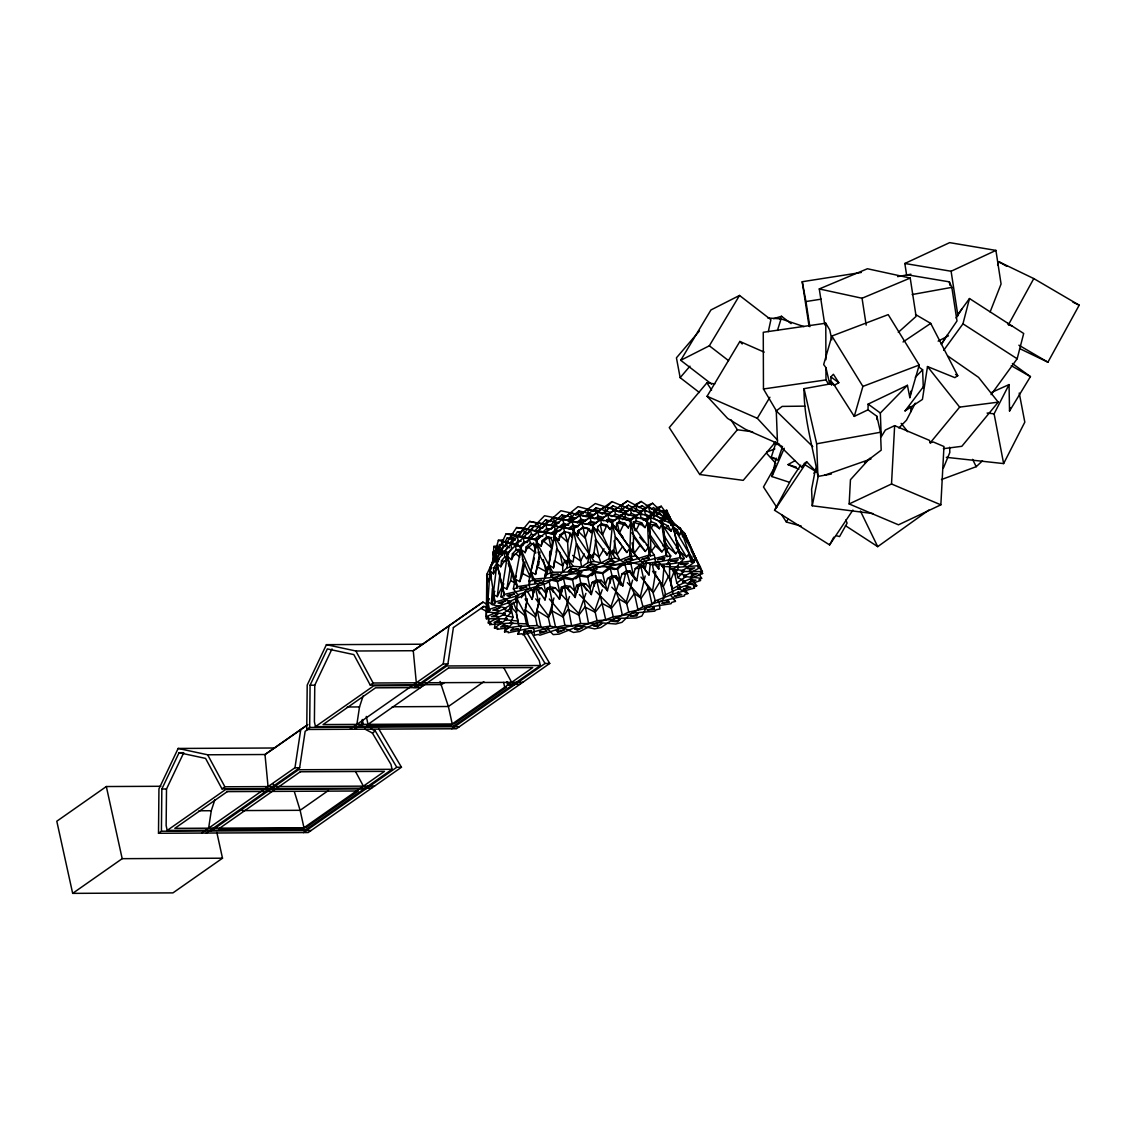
<?xml version="1.0" encoding="UTF-8"?>
<svg xmlns="http://www.w3.org/2000/svg" width="1136" height="1136" viewBox="0 0 1136 1136"><rect width="100%" height="100%" fill="white"/><g stroke="black" fill="none" stroke-linecap="round" stroke-linejoin="round"><path stroke-width="1.5" d="M562.703 572.217L562.718 565.927L559.693 552.195M378.884 729.113L401.462 767.24L308.154 832.56L158.5 833.27L158.941 788.881L178.153 748.454L274.571 747.999L307.487 724.953M158.5 833.27L161.411 831.225L161.837 789.009L179.076 752.714L183.762 752.685L166.509 788.98L166.14 825.574L167.205 830.416L307.515 829.749M530.753 631.417L549.725 663.452L456.416 728.758L306.748 729.468L307.203 685.093L326.415 644.666L422.833 644.211L482.942 602.123L487.514 604.522M306.748 729.468L309.674 727.438L310.085 685.221L327.338 648.912L353.821 654.592L370.222 685.036L418.076 684.809M332.024 648.897L314.771 685.193L314.402 721.786L315.467 726.628L455.777 725.961M495.296 622.812L494.501 628.052L507.224 618.836L486.364 618.737L486.804 574.362L506.017 533.934L512.989 533.892M489.701 574.475L489.644 580.468L486.776 577.287L487.827 582.001M829.862 381.1L829.791 384.351L825.943 367.666L823.671 364.557L831.879 336.029L888.21 314.629L919.223 365.011L909.837 397.643L907.423 385.317L868.131 404.104L868.018 409.812L876.864 416.273L880.514 432.248L881.195 450.168L864.539 462.806M486.364 618.737L488.395 617.331L486.165 616.791L486.776 600.149M537.2 539.614L536.646 542.369L541.176 546.132L542.298 540.509L546.572 537.058L545.635 532.812L550.917 533.537L563.428 523.44L568.738 525.144L564.578 524.335L560.971 527.26L554.325 525.798L555.248 530.043L559.764 530.839L563.357 527.402L568.582 528.453L572.856 525.258L577.841 526.224L581.916 522.943L589.115 553.985L593.276 557.464L595.974 539.6L592.495 525.244L544.556 515.73L507.735 553.388L500.905 596.755L504.398 595.576L504.27 594.412L529.646 588.533L528.893 581.305L537.2 539.614L578.068 506.613L629.216 520.373L630.878 522.659L628.322 527.899L624.928 523.213L619.589 521.779L616.621 523.895L616.11 528.893L610.912 521.921L560.928 510.731L521.225 546.302L513.344 588.917L517.065 587.908L517.689 586.602L542.355 582.796L546.956 574.234L552.749 572.26L574.177 571.976L587.795 562.746L594.156 561.411L609.066 564.663L629.642 556.186L630.963 520.288L652.589 503.262L684.511 532.997L702.616 573.495L682.665 582.129L696.723 585.75L694.21 582.044M662.061 565.756L670.666 580.354L673.08 594.171L655.287 600.845L649.054 607.249L646.313 607.462L646.412 608.356L628.776 612.048L613.539 619.333L597.039 620.682L580.95 626.149L564.89 625.411L547.254 629.103L547.169 628.208L544.499 629.117L537.229 625.553L518.84 626.447L516.426 612.616L517.363 599.481L516.653 596.258M503.347 614.959L503.418 613.369M558.003 632.482L556.242 630.466L559.196 631.162L564.351 629.798L558.003 632.482L558.145 629.372M559.508 599.283L559.807 592.751L561.454 587.312L565.075 585.608L570.158 586.318L574.702 591.032L575.157 597.479L567.404 587.781L564.578 587.056L562.363 588.363L559.508 599.283L552.025 589.201L549.341 588.292L547.367 589.414L544.982 599.936L537.981 589.456L535.525 588.363L533.849 589.286L532.131 599.41L527.388 591.245M685.562 538.563L685.704 535.667L687.081 541.971M654.364 563.925L658.866 568.98L659.107 564.28M907.423 385.317L880.343 413.007L881.238 436.778L885.413 430.004L894.643 425.645L929.404 440.342L930.214 442.841L933.309 441.989L943.959 446.505L940.849 504.838L898.477 524.818L849.16 503.958L850.452 479.719L869.878 458.248M849.16 503.958L891.519 483.979L894.643 425.645M524.832 611.14L524.605 615.414L526.451 623.849L530.441 628.421L533.721 627.995L534.474 635.223L538.294 634.428L539.87 635.194L562.774 627.583L573.524 632.454L579.786 631.531L597.224 622.5L615.74 624.005L621.946 622.329L631.233 613.255L654.719 611.168L656.068 609.776L659.902 608.981L659.15 601.753L658.099 600.774L659.207 602.265M497.341 545.891L493.862 546.402L492.953 561.283L494.117 561.837M488.807 617.87L488.295 622.968L504.952 613.852L487.159 611.963L490.198 567.688L516.568 527.558L525.244 528.368M489.417 598.715L487.855 601.839L491.348 603.869L492.413 588.377M490.198 567.688L491.703 567.83L489.999 570.613L493.407 573.822L493.819 567.844L496.574 563.641L495.637 559.395L499.386 559.381M588.576 623.55L578.48 571.408M911.143 406.773L910.717 411.857M553.985 597.99L548.361 617.643L550.207 626.078L560.474 628.506L580.695 623.593L595.676 623.522L613.27 616.777L630.679 614.207L642.962 606.667L662.373 600.816L665.27 594.81C665.043 582.612 652.007 576.179 652.717 563.612M668.465 576.477L663.41 586.375L662.402 585.012L664.091 565.586M663.396 511.143L666.761 510.234L672.682 523.682L680.535 528.453L691.668 560.943L667.187 564.393L670.751 555.987L645.873 520.217L595.321 503.546L555.05 533.608L553.076 542.085L550.406 537.74L546.572 537.058L551.812 537.655M563.357 527.402L567.617 542.184L568.497 558.94L566.537 563.882L557.279 548.887L554.51 536.291L558.997 540.282L560.091 534.786L564.294 531.648L569.349 532.741M528.893 581.305L532.713 580.51L534.062 579.133L557.549 577.031L566.85 567.972L573.041 566.282L591.572 567.787L608.995 558.756L612.787 521.708L641.215 501.473L679.91 527.999L700.5 567.333L683.829 576.435L701.636 578.323L698.91 573.921M592.424 525.315L600.589 519.621L601.526 523.866L600.291 524.733L602.52 534.886L609.862 550.278L613.539 554.041L615.3 536.746L612.531 524.15L610.075 529.589L606.738 525.031L601.526 523.866L597.479 526.678M506.131 619.915L506.315 618.268L506.997 619.305M486.165 616.791L506.116 608.158L492.058 604.551L497.27 560.602L529.575 521.41L574.22 529.745L571.919 521.012L575.199 521.864M494.813 591.302L493.251 594.497L497.27 596.613L500.053 572.998M497.27 560.602L498.463 560.886L496.915 563.499L500.791 566.779L501.487 560.857L504.867 556.754L503.93 552.508L506.926 551.769M502.211 582.626L501.615 587.681L497.27 596.613M648.997 574.958L642.905 566.466L640.86 566.324L638.986 568.327L636.799 580.723L633.348 575.086L635.223 568.625L639.128 565.487L641.996 565.43L648.997 574.958L650.275 564.01M549.781 551.301L549.54 556.328M552.55 541.034L548.816 564.947L553.502 567.844L554.382 560.772L562.718 565.927L565.032 560.091M534.729 583.322L534.474 580.936L541.773 580.34L536.689 581.405L534.729 583.322L535.141 580.169M545.039 578.238L545.962 571.621L543.32 559.608M208.626 828.201L211.268 810.721L214.874 799.73M201.668 833.057L294.962 767.751L300.756 729.482L307.813 724.569M206.34 833.043L299.648 767.723L305.144 731.328L309.503 728.304M356.874 724.399L359.516 706.933L363.137 695.942M413.39 684.838L443.225 663.949L449.018 625.695L482.942 602.123M414.044 687.635L447.896 663.935L453.406 627.541M544.982 599.936L547.24 588.178L550.293 586.815L555.305 587.823L559.807 592.751L557.364 581.632L566.736 574.944M587.795 562.746L593.588 524.477L627.512 500.919L671.703 524.108L694.295 562.235L681.557 571.465L702.417 571.55L698.484 564.237L699.435 568.596M597.976 526.323L597.195 531.492L593.205 527.005L590.961 532.599L587.766 528.141L582.853 527.189L577.4 531.534L582.782 527.857L589.513 529.007L590.961 532.599M516.142 608.356L524.605 615.414L527.274 598.814M543.888 583.833L545.976 593.375L541.645 588.207L536.874 586.872L534.516 587.923L532.131 599.41M915.502 314.487L930.711 323.391L957.747 375.704L954.865 377.635L927.487 366.545L922.432 399.418L905.065 410.891L923.27 386.907M503.816 583.819L502.467 586.843L506.869 589.087L510.547 565.771M507.735 553.388L508.587 553.8L507.295 556.242L511.512 559.65L512.435 553.786L516.269 549.852L519.01 549.355M506.869 589.087L510.646 580.638L511.953 572.317M539.813 598.274L535.383 617.118L537.229 625.553M655.287 600.845L652.518 590.99L655.742 571.621M831.566 385.218L832.092 382.094M909.837 397.643L910.944 391.139M550.207 626.078L532.812 628.648L533.295 627.654L531.861 627.825L508.232 632.766L508.119 631.602L504.54 631.886L505.364 627.37M566.85 567.972L574.092 528.496L612.006 501.615L660.215 521.481L684.241 558.401L675.948 567.389L699.052 565.685L684.752 533.551M574.092 528.496L573.609 531.108L576.378 543.704L572.998 562.121L568.497 558.94L570.428 567.673M568.753 532.443L571.72 536.817L573.609 531.108L577.912 535.326L578.891 530.001M516.383 575.853L515.148 579.161L519.791 581.604L523.469 561.709L520.7 549.114L521.225 546.302M518.399 545.039L515.346 545.607L516.269 549.852L518.513 550.548L520.444 554.893L520.7 549.114L525.144 552.664L526.209 546.913L530.356 543.207L533.437 543.86L535.766 548.177L536.646 542.369L539.415 554.964M519.791 581.604L522.773 573.637L524.903 562.164M610.018 583.464L610.87 578.806L612.773 576.974L615.414 577.258L622.755 586.048L625.482 573.836L627.626 571.919L629.997 572.118L636.799 580.723M672.626 597.522L675.451 601.384L671.717 602.392L671.092 603.699L646.441 607.49L641.826 616.053L636.032 618.027L614.619 618.325L600.987 627.555L594.639 628.875L579.715 625.624L559.153 634.115L553.204 634.598L547.055 628.293L522.674 634.74L521.807 633.76L518.03 634.314L518.967 629.656M534.431 558.131L530.796 571.777L535.539 574.433L540.012 552.025M535.539 574.433L539.785 555.717M539.117 561.61L538.62 565.288M546.956 574.234L555.05 533.608M556.1 552.195L556.782 548.759M553.502 567.844L557.279 548.887M558.997 540.282L560.091 534.786M872.959 513.571L812.254 505.776L818.389 475.487M594.213 586.062L594.866 583.009L596.911 581.277L599.709 581.689L607.405 590.734L610.472 578.764L612.773 576.974L615.314 577.443L618.083 581.007M768.319 331.627L770.904 319.67L739.522 295.459L710.937 309.958L680.734 360.311L711.59 384.11M581.888 572.53L572.43 579.104L574.702 591.032L576.648 585.352L580.666 583.308L585.622 583.748L590.081 588.292L591.331 594.582L583.492 585.239L580.638 584.685L578.295 586.176L575.157 597.479M789.364 482.26L771.94 476.566L776.144 458.064M572.43 579.104L564.152 576.634L563.442 578.196L565.075 585.608L562.49 588.505L561.156 594.298L578.678 613.511L580.695 623.593M577.159 592.239L578.522 586.275L580.638 584.685L583.208 585.452L586.929 590.493M646.498 563.03L644.964 569.605L643.558 563.257M642.962 606.667L640.321 596.755L645.177 575.98M525.301 608.115L526.834 601.725L524.704 592.069M523.895 632.653L525.173 629.997L526.465 631.318L531.492 630.579L523.895 632.653L524.662 629.529M529.262 584.898L529.958 582.115M943.675 350.328L962.959 323.831L969.491 298.541L1023.692 333.487L1017.16 358.777L991.075 394.632M684.625 539.671L685.704 535.667M544.627 576.577L547.154 567.233M550.704 576.96L551.982 574.291L558.6 574.262L553.587 575.001L550.704 576.96L551.556 573.794M665.27 594.81L680.762 587.568L676.786 582.995L674.926 574.56L675.821 571.266M991.728 392.374L1009.052 384.579L1009.535 411.019L1010.444 407.696M591.331 594.582L594.54 582.938L596.911 581.277L599.51 581.888L603.273 586.772M490.951 566.978L498.363 540.296L503.631 539.87M508.36 541.773L502.396 541.56L501.374 545.195L499.3 544.542L496.105 556.029L494.117 555.561L494.714 558.926M628.776 612.048L626.277 602.08L632.624 580.07M831.382 474.01L817.92 476.438C813.064 447.215 803.763 418.573 804.047 388.668L833.171 383.4L854.272 416.387L862.891 386.41L831.879 336.029M541.176 546.132L542.44 541.787L543.704 541.205L551.003 547.254L548.773 537.101L542.483 542.184L542.298 540.509M505.79 545.252L506.514 542.852L513.032 542.923M516.397 602.62L517.363 599.481L524.988 613.767M777.464 330.448L781.057 318.889L803.961 326.6M771.23 457.382L775.902 442.799L782.491 446.675L777.876 460.236L771.23 457.382L774.184 457.95M684.397 576.719L684.823 575.412L685.604 576.832M511.413 604.082L511.186 608.825L513.032 617.26L510.149 623.266L526.451 623.849M613.27 616.777L610.927 606.766L619.006 582.186L620.384 585.111M629.969 563.47L630.906 563.967L633.348 575.086L629.869 570.897L626.277 570.911L622.059 573.85L619.986 580.155L622.755 586.048M521.467 597.735L522.532 594.497M570.67 532.969L567.617 542.184L560.389 535.766L559.395 536.235M564.89 625.411L563.03 615.314L569.477 596.542M597.039 620.682L594.852 610.614L602.208 589.769M605.999 566.736L617.544 569.037L619.986 580.155L616.067 575.895L611.864 575.824L607.533 578.494L605.374 584.614L607.405 590.734M578.678 613.511L585.892 593.39M591.004 570.613L602.52 572.8L605.374 584.614L601.129 580.24L596.471 579.999L592.197 582.37L590.081 588.292L587.525 576.406L597.11 569.15M676.843 532.954L679.669 534.843L681.273 530.597L682.651 536.888M990.123 311.931L1001.072 283.986L995.917 250.403L949.653 242.635L904.838 263.481L906.684 275.508M670.666 580.354L673.932 572.132M588.633 528.993L585.012 538.01L578.082 531.194M943.505 467.819L949.81 452.526L949.682 447.215M525.144 552.664L527.161 548.006L528.652 547.282L535.809 553.019L533.579 542.866M771.94 476.566L784.266 448.266M671.177 531.137L668.138 525.996L665.213 528.027L663.893 527.331L665.895 527.558L671.177 531.137L673.194 526.621L670.623 524.875L671.703 524.108M813.944 473.329L816.543 467.578M610.075 529.589L607.703 526.124L606.496 526.124L602.52 534.886L597.153 528.865M492.058 604.551L495.182 603.23L489.687 568.369L491.902 563.57M670.751 555.987L666.974 556.541L666.122 555.547L661.493 521.68L666.761 510.234M646.725 517.136L653.2 514.395L654.123 518.641L658.809 521.097L662.586 519.322L663.381 527.814M666.179 517.76L667.698 514.48L670.311 519.72M502.396 541.56L503.333 545.805L501.445 549.767L498.704 549.341L499.641 553.587L497.696 557.662L494.856 557.421L495.793 561.667M505.094 542.099L506.954 538.18L510.078 538.166M521.041 590.138L521.878 588.405L526.976 586.971L519.28 588.107L521.041 590.138L520.97 587.042M534.516 587.923L533.764 589.47L536.874 586.872M518.03 634.314L521.594 625.908L497.114 629.344L497.738 628.038L494.501 628.052M593.063 511.37L596.258 507.792L601.157 509.411L604.849 506.684L609.265 508.474L612.943 505.861L626.76 511.555L630.381 509.184L634.002 511.527L636.785 509.539L635.848 505.293L629.287 509.184L625.524 507.21L628.435 505.165L632.724 507.409M615.314 577.443L616.067 575.895M634.087 521.722L636.359 521.026L641.641 522.773L640.732 524.647L632.951 522.077M643.175 520.189L650.261 517.377L651.198 521.623L649.749 523.1L649.962 527.8L645.873 520.217M663.623 560.304L664.901 557.648L657.304 559.707L662.473 558.983L663.623 560.304L662.558 557.421M676.786 582.995L686.116 576.463L683.631 576.477L686.016 575.469L675.75 573.041L678.646 567.034L662.331 566.438L658.355 561.866L638.574 564.223L628.322 561.78L608.087 566.694L593.12 566.765L575.526 573.51L558.117 576.08L545.82 583.62L526.408 589.47L523.526 595.491L509.169 601.555L510.873 601.952L508.019 602.719L512.009 607.291L502.68 613.823L505.151 613.823L502.779 614.817L513.032 617.26M691.668 560.943L691.043 562.249L694.295 562.235M509.823 538.791L511.583 535.127L515.048 535.042M614.661 526.564L619.461 532.94L623.579 524.491L625.07 524.505L628.322 527.899M651.34 528.183L652.845 525.102L654.734 525.23L659.476 528.68L661.805 523.923L659.491 522.233L660.215 521.481M491.348 603.869L493.691 599.183M635.862 530.881L639.227 524.15L640.945 524.207L645.007 527.587L647.506 522.574L650.275 535.17L661.89 551.869L665.057 547.808L662.6 545.493M584.273 553.885L580.61 561.056L581.589 567.091M946.288 457.325L1003.628 463.587L994.099 413.831L1009.052 384.579M1003.628 463.587L1024.814 422.152L1019.233 393.042M915.289 403.181L906.485 420.192L898.874 427.974M547.864 628.478L548.617 627.058M511.512 559.65L514.168 554.638L515.801 553.772L519.89 557.066M852.88 510.092L829.607 544.911L774.567 510.277L791.338 479.222L800.724 465.192M804.998 464.752L806.631 461.713L816.528 472.008L804.998 464.752L774.567 510.277M829.607 544.911L833.81 537.158M997.578 264.873L999.197 261.905L1033.788 278.576L1079.2 305.172L1047.917 362.199L1019.617 348.567M1011.977 325.933L1008.456 324.74L1033.788 278.576M775.675 465.348L763.491 486.975L776.854 507.437M801.349 526.138L786.396 522.049L788.128 518.996M956.029 317.981L961.766 309.162M500.791 566.779L503.944 561.44L505.662 560.446M779.381 444.204L745.443 429.309L727.58 418.389L707.089 396.279L739.863 341.453L764.173 352.117M777.62 440.228L757.3 418.304L769.896 397.231M680.734 360.311L709.333 345.798L739.522 295.459M804.87 406.134L782.15 406.404L776.271 410.905L777.507 443.551L801.931 467.464L804.558 463.076M604.068 548.844L598.984 557.222L600.972 563.03M595.974 539.6L606.993 555.007L609.862 550.278L611.793 559.026L615.272 557.833L624.999 562.618L648.926 555.092L650.502 555.873L654.322 555.064L655.642 562.576L680.549 557.52L672.682 524.434L668.99 515.133L669.487 517.959M1009.535 411.019L1030.437 376.627L1012.403 363.52M493.407 573.822L496.901 568.128L493.819 567.844M534.587 539.415L538.791 535.652L541.474 535.78L537.797 539.075L529.419 538.947L527.218 542.525L524.094 541.858L520.189 545.848L515.346 545.607M941.375 344.421L947.325 335.021M506.514 542.852L507.451 547.098L504.796 551.145L501.246 550.875L502.169 555.121M509.936 543.306L517.491 531.804L521.509 532.173M520.771 533.324L519.266 535.596L511.583 535.127L512.521 539.373L515.403 539.316M779.665 319.145L781.54 316.277L791.096 323.646M693.017 556.115L695.786 558.33L693.642 561.553L686.442 547.779M527.374 529.461L530.512 525.656L533.707 526.408L530.966 529.759L523.469 528.808L521.055 532.443L517.491 531.804M941.432 343.825L956.995 320.948L951.84 287.365L949.355 281.856L907.494 274.827M615.3 536.746L626.831 552.508L629.94 547.964L614.817 526.408M545.394 532.131L530.526 530.072L527.999 533.693L524.406 533.054L523.469 528.808M956.768 316.035L969.491 298.541M633.249 536.149L640.008 545.493L634.3 553.147L638.233 558.727M640.008 545.493L645.362 551.457L648.571 547.126L646.341 544.641M668.366 564.379L669.629 562.689L669.984 564.152M678.618 550.662L686.513 557.009L689.126 553.516L690.731 560.801M535.155 534.985L537.853 531.407L542.099 531.62M608.115 509.297L602.08 513.571L597.564 511.853L592.623 516.17L588.221 514.977L585.92 516.71M598.005 519.99L597.564 511.853M650.829 551.869L655.5 545.862L648.812 536.249M666.449 550.293L668.55 547.609L663.921 540.523M668.55 547.609L675.792 553.743L678.746 549.952L676.161 547.765M801.931 467.464L806.631 461.713M503.93 552.508L508.303 552.579L511.725 548.432L510.802 544.187L514.935 544.542L518.201 540.594L517.263 536.348L520.671 536.192M517.263 536.348L521.239 536.888L526.38 530.654M507.678 558.003L504.696 561.61L501.487 560.857M930.214 442.841L959.664 407.114L998.232 402.158L978.536 377.337L948.035 356.164M998.232 402.158L961.837 446.306L943.363 448.677M534.63 526.394L537.612 522.83L544.627 524.292L547.751 521.097L550.435 521.609M714.8 383.897L706.904 382.832L669.26 427.59L699.733 474.493L743.228 480.358L775.533 441.961M699.733 474.493L737.363 429.749L752.643 431.808M699.435 330.903L676.431 357.84L680.152 377.663L699.393 392.516M680.152 377.663L689.978 366.161M555.518 526.295L545.805 524.292L542.71 527.814L530.512 525.656M601.157 509.411L599.652 511.086L595.349 509.666M554.325 525.798L551.031 529.291L546.728 528.538L542.724 532.117L537.853 531.407L538.791 535.652L542.667 536.348M489.545 621.236L489.73 624.615L491.079 623.224L488.295 622.968M607.22 506.528L612.006 501.615M612.943 505.861L610.998 507.863L615.101 509.553L617.615 507.792M509.808 607.547L510.916 612.616L504.682 619.006L507.423 618.779L505.421 619.844L518.286 621.051M504.54 631.886L512.847 622.897L489.73 624.615M599.51 581.888L601.129 580.24M659.476 528.68L656.225 523.71L654.279 525.698L649.849 523.866M672.526 588.789L684.596 582.356L682.466 582.157L685.136 581.249L677.865 577.684L684.099 571.294L681.373 571.507L683.375 570.442L670.51 569.235L669.757 565.87M659.15 601.753L684.511 595.889L684.397 594.724L687.876 593.532L685.178 589.754M699.052 565.685L697.703 567.077L700.5 567.333M526.493 541.687L524.094 541.858L523.156 537.612L527.743 538.123L531.463 534.318L533.92 534.772M534.942 530.768L545.479 519.976L550.051 520.856L553.431 517.448L559.721 519.436L563.101 516.411L565.941 517.05M519.223 550.264L514.693 554.908L512.435 553.786M533.522 535.652L531.35 537.868L527.743 538.123M538.081 530.981L541.247 527.757L538.535 527.076L537.612 522.83M591.799 575.696L594.838 572.587L602.932 573.495L610.245 568.398L617.544 569.037L623.465 564.422M831.126 383.897L830.856 376.896L833.412 374.284L838.794 382.69L834.364 385.26L832.092 383.599M915.304 377.251L922.617 369.782L918.584 366.843M645.532 520.927L647.406 520.288L661.223 506.23L675.224 525.215M667.187 515.588L665.767 512.393L664.489 513.642L662.16 510.476L660.811 511.839L658.61 508.871L655.231 509.95M616.848 568.44L621.761 563.697M941.474 479.548L976.222 466.683L982.498 460.79M905.065 410.891L909.794 406.56M550.477 525.173L556.796 519.521M558.017 518.428L561.866 514.977L576.179 518.186L579.971 514.991L584.713 516.411L591.118 511.626M532.344 543.974L527.459 548.347L526.209 546.913M552.678 525.755L556.086 522.702L554.368 521.694L553.431 517.448M568.185 524.363L571.919 521.012L572.8 522.248L570.357 512.847L575.043 514.068L579.005 510.873L583.961 512.194L587.724 509.212L592.353 510.703L596.258 507.792M575.753 578.835L579.048 575.895L587.639 577.159L594.838 572.587L593.674 568.227M898.292 332.351L916.099 316.39L910.22 278.05L867.435 268.749L819.283 288.942L824.807 324.924M566.708 516.071L570.357 512.847M602.52 572.8L611.85 564.947M565.132 526.863L562.49 519.195L567.29 520.331L573.794 515.077M550.917 533.537L553.118 533.593L556.91 530.526L555.248 530.043M575.696 515.361L579.175 512.549L583.535 513.728M561.198 580.013L563.442 578.196L572.246 579.914L579.048 575.895M637.58 518.399L635.422 516.781L630.977 519.251L615.513 514.139L612.091 516.525L607.788 514.608L603.656 517.491L598.487 516.113L594.668 518.811L589.967 517.235L585.949 520.373L580.908 519.251L576.847 522.276L577.4 523.071L580.965 520.402L585.381 521.396M653.385 511.427L658.61 508.871L659.547 513.131L662.671 516.042L664.759 514.594L665.682 518.84L664.631 521.14L663.694 516.88L660.797 518.499L656.892 515.829L655.955 511.583L650.104 514.239M559.182 536.675L565.387 532.031M845.44 525.656L877.716 546.643L928.865 510.064M622.613 519.621L625.624 517.476L624.686 513.231L620.37 515.233M642.081 514.864L640.022 513.16L636.174 515.432L631.318 513.429L628.449 515.474L624.686 513.231L617.87 517.093L613.412 515.63M639.383 507.678L642.138 505.719L645.901 508.289L648.514 506.486L651.425 509.169L653.527 507.508L656.622 510.391M587.994 524.165L590.905 521.481L589.967 517.235M602.123 514.154L606.61 510.973M603.656 517.491L601.966 518.683L597.451 517.462M607.59 522.503L607.036 520.047L608.726 518.854L614.15 520.316L618.651 517.533L621.293 518.925M624.118 508.175L618.722 511.924L614.576 509.894L608.626 514.054L604.295 512.62L605.786 510.93L604.849 506.684M160.886 786.282L106.33 786.538L56.8 821.229L72.661 893.365L172.956 892.882L222.5 858.205L216.834 832.447M300.756 729.482L265 754.517L207.647 754.787L178.153 748.454M449.018 625.695L413.263 650.715L355.895 650.999L326.415 644.666M592.495 525.244L593.588 524.477M620.441 505.861L627.512 500.919M72.661 893.365L122.191 858.674L222.5 858.205M179.076 752.714L205.559 758.394L221.96 788.838L224.885 786.794L374.553 786.084M370.222 685.036L373.133 683.006L516.326 682.324M486.918 607.973L483.865 606.383L480.954 608.413L487.06 611.622M167.205 830.416L225.524 789.591L365.835 788.924M315.467 726.628L373.772 685.803L423.43 685.562M349.931 729.269L352.842 727.225M353.963 726.444L412.269 685.619M354.602 729.241L361.56 724.385L362.285 719.528L363.35 724.37L359.317 727.196M211.055 830.998L298.527 769.754L392.062 769.313L390.997 764.471L372.381 733.032L364.755 729.028M415.833 687.635L446.789 665.966L540.324 665.511L539.259 660.669L523.313 633.732M372.381 733.032L375.306 731.002L396.776 767.269L401.462 767.24M444.417 682.608L441.592 684.582L422.294 684.681M583.208 585.452L585.622 583.748M328.489 790.443L300.131 810.309L242.252 810.579M483.851 681.685L448.393 706.507L392.261 706.777M304.604 830.544L392.062 769.313M453.988 725.961L540.324 665.511M303.482 832.574L396.776 767.269M451.745 728.787L545.039 663.467L549.725 663.452M597.65 626.632L601.782 623.749L597.635 625.496L593.12 625.567L597.65 626.632L597.053 623.636M702.417 571.55L700.401 572.97L702.616 573.495M606.326 520.515L608.726 518.854L607.788 514.608M628.435 505.165L625.155 507.451L621.108 505.364L622.045 509.61L619.518 511.37L623.664 513.074L626.76 511.555M453.392 627.555L483.865 606.383M422.833 644.211L413.263 650.715L416.316 682.793M274.571 747.999L265 754.517L268.053 786.595M903.049 341.979L930.711 323.391M638.46 512.805L644.353 509.752L646.341 511.512M668.905 521.836L671.135 520.544L671.759 523.369M563.442 578.196L557.364 581.632L550.108 579.772M798.864 469.225L788.029 464.581L795.129 460.605M635.024 504.767L641.215 501.473M639.625 507.068L642.138 505.719M611.381 522.461L612.787 521.708M487.159 611.963L489.772 610.572L487.855 601.839M486.677 574.986L488.196 609.805L510.675 601.966L500.905 596.755M670.51 569.235L669.942 563.854L651.553 564.748L644.297 561.17L641.627 562.079L641.528 561.184L623.905 564.876L607.831 564.138L591.757 569.619L575.256 570.968L560.005 578.238L542.383 581.93L542.468 582.825L539.728 583.052L533.494 589.442L517.42 594.909L518.627 595.505L515.701 596.116L516.255 601.512L503.66 609.038L510.916 612.616M571.649 626.05L564.578 587.056L567.02 587.979L570.158 586.318M674.003 531.08L676.9 529.532L679.669 534.843M679.91 527.999L678.504 528.751L680.535 528.453M701.636 578.323L699.009 579.715L700.585 580.496L678.107 588.334L687.876 593.532M938.151 341.155L948.461 335.816M634.484 510.717L636.785 509.539M623.352 512.648L630.381 509.184L631.318 513.429M854.272 416.387L868.018 409.812M904.838 263.481L951.102 271.248L995.917 250.403M625.624 517.476L622.883 518.754L627.569 520.302L630.977 519.251M614.15 520.316L611.779 521.31L607.036 520.047M619.461 532.94L617.231 522.787L619.589 521.779L618.651 517.533M646.072 506.017L652.589 503.262M629.287 520.998L630.963 520.288M547.24 588.178L547.382 589.584L549.341 588.292L551.585 589.385L555.305 587.823M696.723 585.75L693.613 587.071L694.479 588.05L670.325 594.781L675.451 601.384M819.283 288.942L862.054 298.243L910.22 278.05M643.075 509.425L645.901 508.289M766.899 451.972L774.837 448.89M862.891 386.41L919.223 365.011M640.519 511.186L644.353 509.752L645.291 513.997L649.735 516.34M824.48 475.26L870.943 458.987M633.703 516.284L636.174 515.432M656.196 507.934L661.223 506.23M524.917 609.705L535.383 617.118L538.705 602.847L535.525 588.363L537.484 589.627L541.645 588.207M678.661 594.781L674.017 596.357L681.813 594.724L678.604 593.148L678.575 594.753L678.007 591.813L678.76 594.71M910.561 407.341L911.299 407.1M632.241 517.76L635.422 516.781L636.359 521.026L634.101 522.801L633.931 527.644L630.878 522.659L633.647 535.255L633.022 552.011L629.94 547.964L631.857 556.711L635.592 555.689L641.726 562.008L666.122 555.547M773.559 318.648L781.54 316.277M489.687 568.369L491.703 567.83M659.491 522.233L661.493 521.68M494.316 602.236L518.456 595.505L513.344 588.917M493.72 557.662L492.712 552.011L496.404 561.326L498.463 560.886M670.623 524.875L672.682 524.434M520.189 545.848L522.929 545.351M897.596 276.616L910.902 274.216M912.151 294.536L951.84 287.365M817.92 476.438L816.67 443.793L880.514 432.248M500.862 547.978L496.262 547.85L497.199 552.096L498.434 552.863M809.073 326.273L802.229 281.728L861.329 272.455M802.229 281.728L805.964 301.537L821.214 299.151M510.802 544.187L514.253 543.661M514.935 544.542L517.86 544.101M493.862 546.402L506.557 554.098L508.587 553.8M831.822 339.792L829.734 329.894L825.787 323.22L763.264 332.28L763.463 388.981L777.28 412.354M763.463 388.981L825.986 379.907L828.513 384.195M498.363 540.296L521.694 546.828M679.342 553.09L678.746 549.952L680.677 558.699L684.241 558.401M635.223 568.625L639.497 568.284L640.86 566.324L643.033 566.608L641.996 565.43M654.308 609.365L647.009 609.961L652.263 608.825L654.066 606.979L654.308 609.365L652.66 606.681M523.156 537.612L525.996 537.413M521.239 536.888L525.215 536.717M506.017 533.934L537.271 540.253M486.804 574.362L488.565 574.347M622.059 573.85L625.95 573.836L627.626 571.919L630.011 572.288L635.251 579.715M443.225 663.949L447.896 663.935M518.13 682.31L522.801 682.282M310.085 685.221L314.771 685.193M419.88 684.809L424.552 684.781M519.89 684.326L508.743 684.383L507.281 681.671M512.293 685.15L507.622 685.164L506.912 681.941M420.519 687.607L375.547 687.82L323.064 724.569L454.017 723.944L506.5 687.195L504.696 687.209L503.66 682.452M347.261 706.99L359.516 706.933M309.674 727.438L459.342 726.728M294.962 767.751L299.648 767.723M161.837 789.009L166.509 788.98M221.96 788.838L371.628 788.128M198.999 810.777L211.268 810.721M161.411 831.225L311.079 830.515M545.635 532.812L549.753 532.898M542.724 532.117L545.422 532.259L548.929 529.12L546.728 528.538L545.805 524.292M767.837 317.966L781.057 318.889M627.768 563.74L630.906 563.967M524.406 533.054L526.806 533.253M516.568 527.558L554.709 534.318M608.995 558.756L611.793 559.026M607.533 578.494L610.87 578.806M987.099 413.064L994.099 413.831M553.118 533.593L556.186 534.019M540.04 527.729L542.639 528.197M551.485 521.14L558.983 522.588M553.204 522.148L558.784 523.227M577.77 526.891L573.41 526.053L569.676 528.836L568.582 528.453M571.195 529.135L574.22 529.745M506.954 538.18L515.403 539.998M518.201 540.594L521.168 541.233M596.201 522.674L590.905 521.481L586.886 524.335L581.916 522.943M574.816 519.024L571.948 518.385L568.44 521.225L567.29 520.331M594.966 523.54L590.337 522.503L590.876 524.974M600.291 524.733L606.496 526.124M575.725 573.623L587.525 576.406M529.575 521.41L536.405 523.029M629.642 556.186L631.857 556.711M632.553 559.835L629.6 559.125L624.445 560.488L630.792 557.804L632.553 559.835L630.579 557.251M592.197 582.37L594.866 583.009M585.523 512.62L593.659 514.807M617.231 522.787L625.112 524.903L624.928 523.213M609.152 567.233L614.462 569.534M836.224 535.667L839.547 536.575L847.115 523.142L845.809 520.018M788.029 464.581L796.336 467.166M503.333 545.805L505.421 546.459M507.451 547.098L509.61 547.765M602.691 509.908L610.742 512.563M553.09 578.991L557.833 580.78M600.589 519.621L603.614 520.771M646.057 519.507L640.96 517.405L640.022 513.16M651.198 521.623L656.225 523.71M891.519 483.979L940.849 504.838M707.089 396.279L757.3 418.304M1072.909 302.148L1079.2 305.172M639.128 565.487L640.86 566.324L644.055 580.794L648.372 587.667L653.427 592.424L660.101 581.419L663.751 597.976M649.139 559.381L647.037 558.344L641.783 559.409L648.897 556.995L649.139 559.381L647.605 556.64M545.479 519.976L547.751 521.097M576.648 585.352L578.522 586.275M510.178 597.138L506.968 595.562L514.764 593.929L510.021 595.591L510.178 597.138L509.61 594.142M488.196 609.805L489.772 610.572M510.646 580.638L515.318 583.038M522.773 573.637L529.646 577.23M634.073 508.119L641.116 511.811M663.509 523.568L668.138 525.996M370.719 728.588L375.306 731.002M537.541 566.921L545.962 571.621M1011.281 365.693L1030.437 376.627M494.572 554.439L493.407 553.772L494.345 558.017L494.799 550.648L496.034 551.4M509.737 602.463L508.033 601.484L508.246 602.975M999.197 261.905L1006.766 266.349M1018.878 345.188L1047.917 362.199M955.546 374.426L957.747 375.704M499.641 553.587L500.919 554.354M504.867 556.754L507.196 560.488M572.814 572.175L570.528 570.755L571.422 572.175M962.959 323.831L1017.16 358.777M635.848 505.293L638.205 506.883M774.17 442.841L776.967 444.744M653.228 513.33L649.451 510.731L648.514 506.486M676.9 529.532L672.853 526.763L671.916 522.517M644.311 607.036L645.702 608.001M572.643 555.419L580.61 561.056L576.832 543.888M830.856 376.896L838.794 382.69M868.131 404.104L880.343 413.007M709.333 345.798L728.574 360.652M594.085 553.118L598.984 557.222L595.207 540.054M655.5 545.862L661.89 551.869M776.271 410.905L812.78 446.661M595.733 591.331L610.927 606.766M612.773 550.108L617.104 554.553L620.1 560.204M510.32 606.368L516.426 612.616M611.807 587.17L626.277 602.08M579.374 594.554L594.852 610.614M739.863 341.453L742.206 343.967M627.356 582.64L640.321 596.755M671.987 568.866L674.926 574.56M766.587 453.236L775.845 463.502M639.653 537.2L644.112 542.17M606.738 525.031L607.703 526.124M561.866 514.977L563.101 516.411M561.454 587.312L562.49 588.505M549.341 598.984L563.03 615.314M640.974 577.102L652.518 590.99M653.2 514.395L654.734 516.298M927.487 366.545L959.664 407.114M901.146 423.359L907.749 431.68M655.955 511.583L658.198 514.494M632.482 550.761L634.3 553.147L632.042 542.838M623.21 537.64L620.242 533.664L622.883 537.456M530.725 588.817L533.75 592.878L533.054 589.698M535.738 598.871L548.503 615.968M665.227 514.636L669.061 519.848L670.396 518.683L671.021 521.509M610.912 521.921L635.592 555.689M616.379 537.939L621.591 545.067M629.216 520.373L654.322 555.064M631.872 532.798L645.362 551.457M591.643 524.832L615.272 557.833M652.589 571.195L662.402 585.012M626.831 552.508L622.627 546.501L617.104 554.553L614.093 540.807M641.641 522.773L645.007 527.587M678.831 589.087L677.837 587.653L678.149 588.746M567.02 587.979L569.718 591.899M614.519 526.579L616.11 528.893M572.161 528.964L594.156 561.411M576.378 543.704L586.645 558.841L589.115 553.985L591.047 562.732M781.625 514.75L786.396 522.049M675.792 553.743L664.574 536.519L661.805 523.923L663.14 527.984M706.904 382.832L711.576 390.031M730.789 419.61L737.363 429.749M525.045 598.97L535.652 615.442M551.585 589.385L553.26 592.097M655.387 563.342L658.866 568.98M553.204 534.176L573.041 566.282M673.747 529.419L673.194 526.621L675.963 539.217L686.513 557.009M527.147 633.249L545.039 663.467M512.663 682.722L514.097 685.136M537.484 589.627L539.77 593.83M691.185 550.69L697.66 562.732M535.51 540.253L552.749 572.26M537.953 552.252L547.467 569.903L548.816 564.947L550.733 573.68M503.788 667.727L511.654 682.338M355.895 650.999L373.133 683.006M355.525 771.529L363.392 786.14M273.066 783.854L274.529 786.552M207.647 754.787L224.885 786.794M972.586 459.356L976.222 466.683M440.044 681.444L448.393 706.507L452.227 723.944M1007.703 323.178L1008.456 324.74M860.406 511.001L877.716 546.643M612.063 550.96L613.539 554.041M605.531 551.926L606.993 555.007M683.119 570.229L683.758 571.635M519.763 546.984L534.062 579.133M522.262 558.983L530.157 576.705L530.796 571.777L532.713 580.51M513.145 602.108L516.894 610.998M496.574 563.641L496.957 564.62M666.165 550.818L665.057 547.808L666.974 556.541M677.993 565.927L678.49 567.361M506.557 554.098L517.689 586.602M508.175 563.328L515.261 584.003M510.76 604.182L511.711 607.235M294.38 791.749L300.131 810.309L303.965 827.746M693.542 584.813L694.479 588.05M592.452 554.269L593.276 557.464M675.963 539.217L679.229 552.948M496.404 561.326L504.27 594.412M502.552 588.107L496.915 563.499M804.047 388.668L816.67 443.793M695.786 558.33L696.425 561.241M665.767 512.393L666.704 516.639M676.758 572.629L677.865 577.684M674.642 567.972L675.75 573.041M669.913 578.38L672.824 591.615M670.126 580.453L671.93 588.675M663.097 565.629L663.807 568.838M650.502 555.873L648.571 547.126L650.985 551.429L650.019 529.277M652.007 604.21L648.372 587.667L641.116 598.246L634.413 593.56L630.807 586.403L624.644 563.499M633.32 523.767L634.811 530.54M638.063 610.103L634.413 593.56L626.93 603.614L618.793 598.885L615.968 591.444L610.245 568.398M614.576 509.894L615.513 514.139M622.429 615.428L618.793 598.885L611.409 608.342L602.08 603.415L594.838 572.587M587.724 509.212L588.789 517.562M605.715 619.972L602.08 603.415L595.179 612.247L584.941 607.007L578.849 615.158L568.014 609.507L563.03 616.99L551.968 610.813L552.522 602.776L549.341 588.292L550.293 586.815L548.986 580.879M579.971 514.991L581.518 522.929M556.086 522.702L556.654 525.272M555.618 627.356L551.968 610.813L548.361 617.643L537.413 610.884L541.063 627.427M530.526 530.072L531.463 534.318M529.419 538.947L530.356 543.207M525.272 611.367L528.552 626.263M515.148 579.161L517.065 587.908M510.064 568.838L507.295 556.242L507.494 559.097M515.517 598.132L516.255 601.512M516.397 613.965L518.57 623.891M511.271 603.926L512.009 607.291M502.467 586.843L504.398 595.576M494.117 555.561L494.742 558.387M489.999 570.613L491.377 576.903M493.251 594.497L494.856 601.768M366.289 716.418L368.036 724.356M106.33 786.538L122.191 858.674M669.686 516.894L670.283 520.288M951.102 271.248L957.946 315.794M949.355 281.856L949.881 285.235M862.054 298.243L866.186 325.109M805.964 301.537L809.826 326.728M663.594 529.333L666.733 552.323M577.571 532.798L577.912 535.326M571.38 534.289L571.72 536.817M680.549 557.52L680.677 558.699M629.869 570.897L630.011 572.288M579.005 510.873L579.175 512.549M673.321 568.54L673.79 573.325M681.273 530.597L681.472 533.437M566.367 560.531L566.537 563.882M647.406 520.288L648.926 555.092M812.254 505.776L811.601 489.247L815.179 470.602M504.001 607.703L504.057 609.237M922.617 369.782L923.298 387.703M876.864 416.273L876.992 419.582M689.126 553.516L689.197 556.739M825.787 323.22L825.915 359.7M825.943 367.666L825.986 379.907M669.573 566.154L669.587 579.048M504.64 624.218L503.887 625.993L508.204 625.964L500.507 627.1L504.64 624.218M635.237 615.229L630.182 616.024L636.813 615.996L638.091 613.341L635.237 615.229M667.741 600.163L666.903 601.895L661.805 603.315L669.502 602.179L667.741 600.163M684.98 564.351L684.156 566.083L688.274 563.186L680.578 564.322L684.98 564.351M499.386 619.574L497.582 621.42L501.345 621.818L494.046 622.414L499.386 619.574M513.344 627.725L510.589 630.551L518.385 628.918L513.628 629.316L513.344 627.725M571.11 568.469L568.355 571.294L571.834 569.434L576.804 568.994L571.11 568.469M616.82 620.838L611.992 621.293L617.672 621.832L620.426 619.006L616.82 620.838M675.167 560.985L675.437 562.561L678.206 559.736L670.396 561.369L675.167 560.985M691.199 568.866L689.41 570.712L694.749 567.872L687.45 568.469L691.199 568.866M227.285 791.622L174.802 828.357L305.754 827.732L358.238 790.997L227.285 791.622M497.767 614.008L495.083 615.897L498.051 616.663L491.419 616.692L497.767 614.008M591.132 563.655L587.014 566.537L591.146 564.791L595.676 564.734L591.132 563.655M300.287 771.77L218.652 828.925L302.843 828.527L384.479 771.372L300.287 771.77M448.55 667.982L366.914 725.137L451.106 724.74L532.741 667.585L448.55 667.982M693.713 574.404L691.015 576.293L697.362 573.609L690.745 573.637L693.713 574.404M499.883 607.717L496.404 609.563L498.463 610.671L492.768 610.131L499.883 607.717M611.282 560.062L605.942 562.902L610.785 561.283L614.505 561.638L611.282 560.062M578.125 628.932L574.291 628.662L577.5 630.239L582.839 627.399L578.125 628.932M692.392 580.723L688.913 582.583L696.013 580.169L690.333 579.63L692.392 580.723M505.619 600.93L501.402 602.762L502.552 604.068L498.022 603.003L505.619 600.93M687.308 587.61L683.176 589.357L690.773 587.298L686.229 586.219L687.308 587.61M541.915 631.886L539.657 630.92L539.898 633.306L547.012 630.878L541.915 631.943"/></g></svg>
